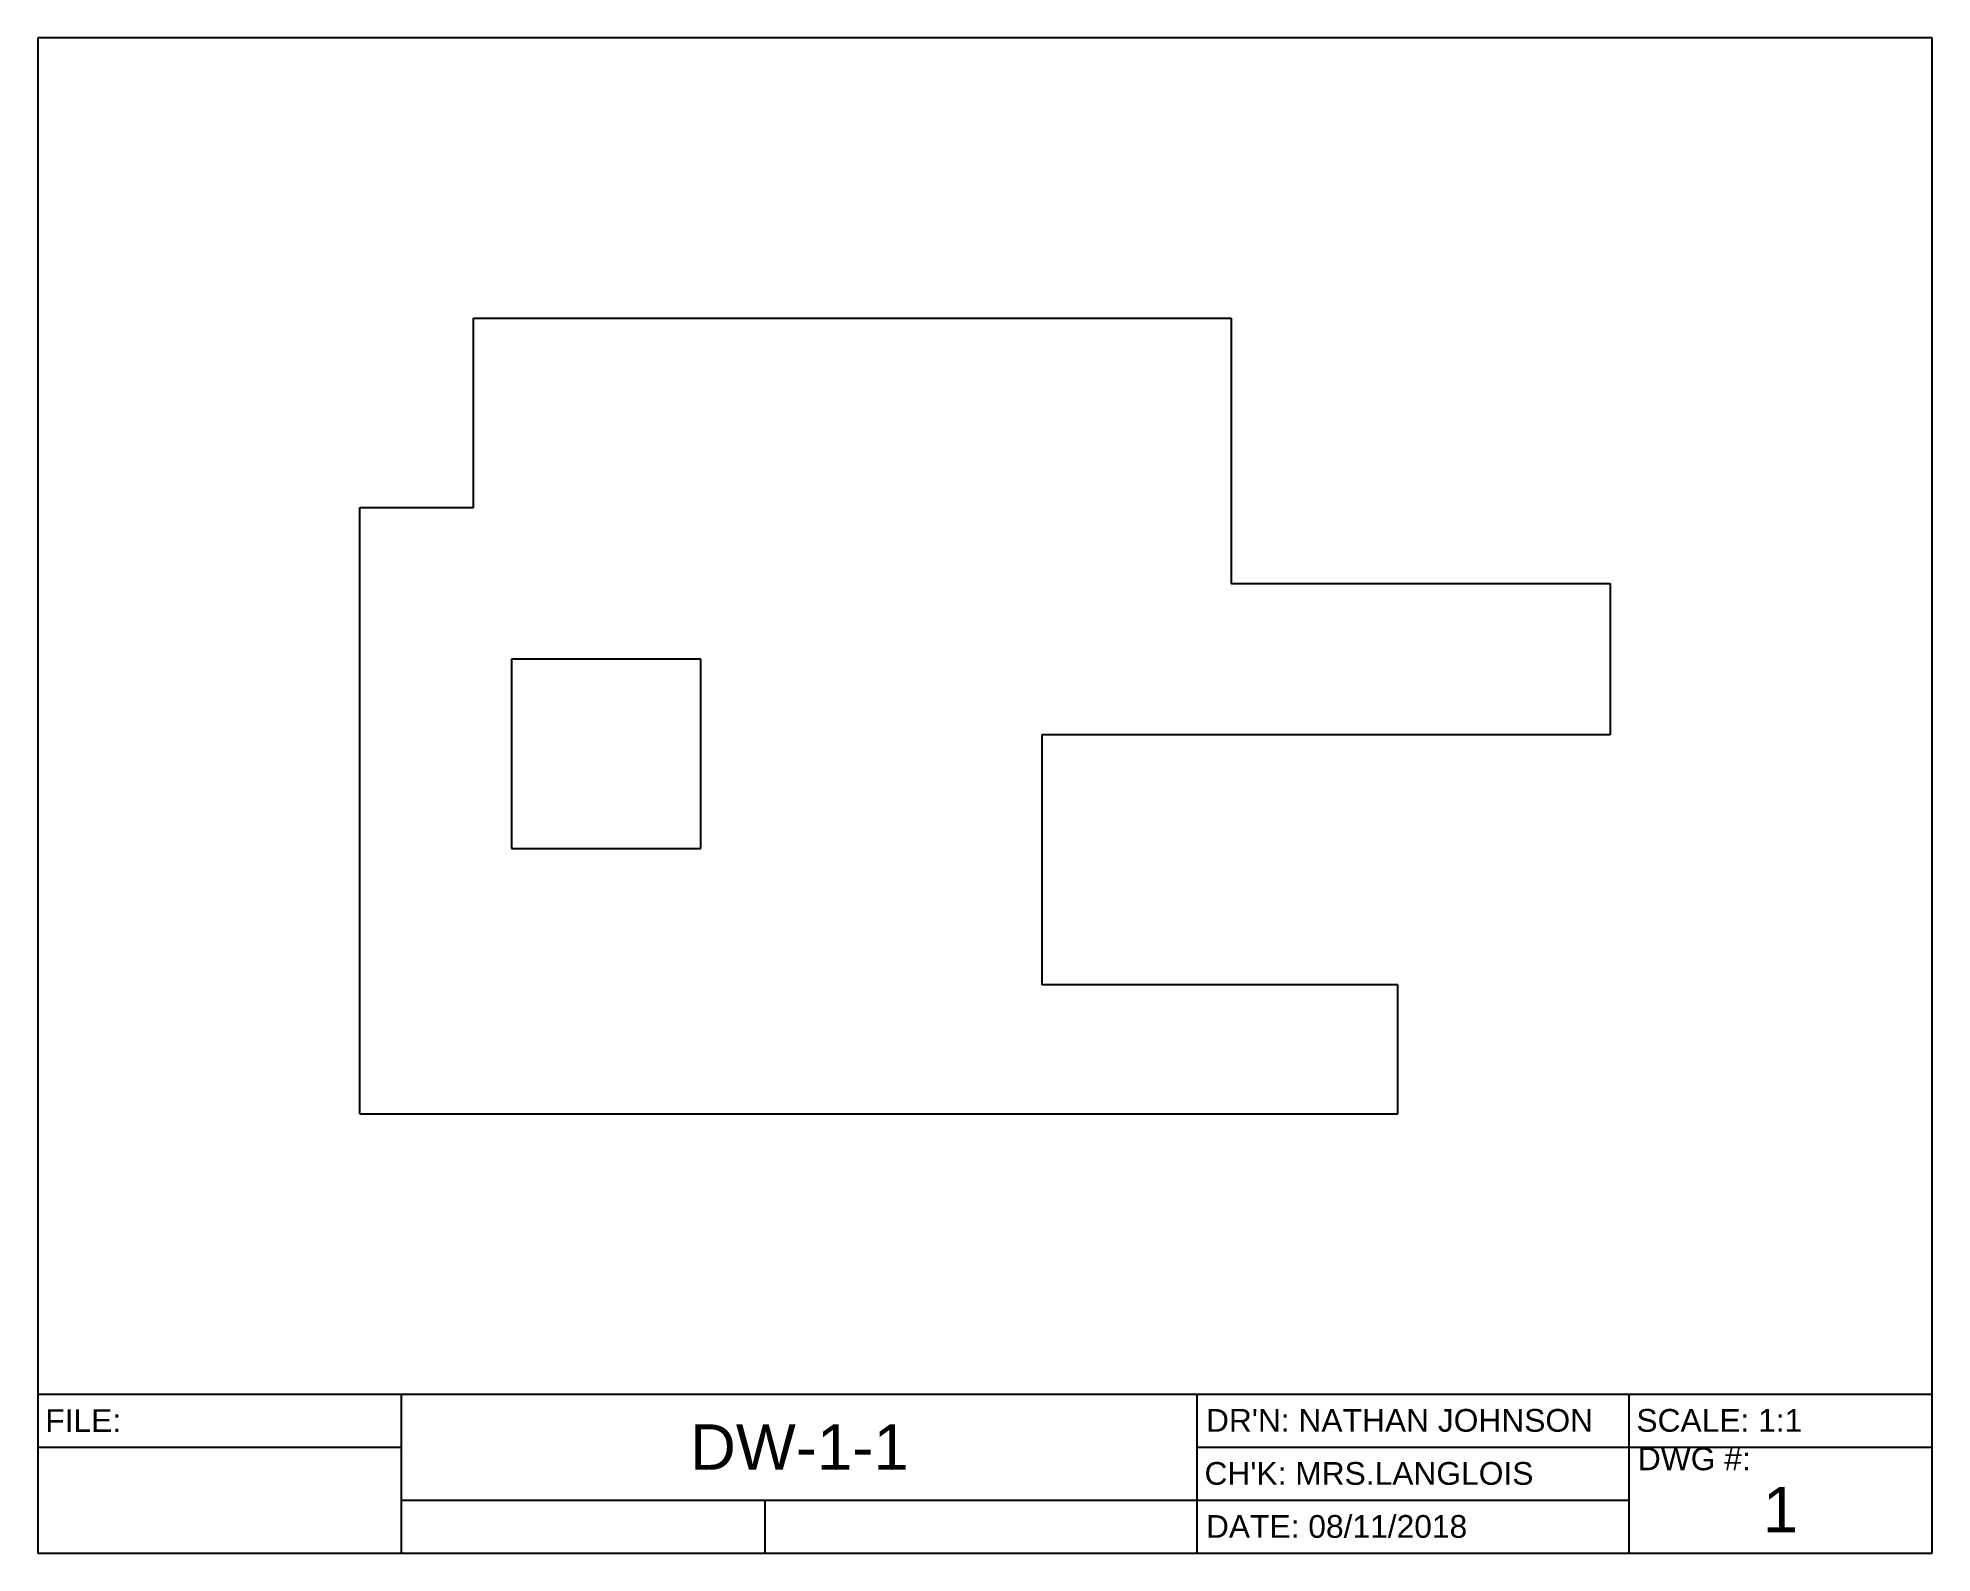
# Model space of a CAD drawing. Header units: millimetres. Extents: x 0 to 250, y 0 to 200.
import ezdxf

# ---------------------------------------------------------------- set-up
doc = ezdxf.new("R2010")
doc.units = ezdxf.units.MM
doc.styles.get("Standard").update_dxf_attribs({"font": 'arial.ttf'})

msp = doc.modelspace()

# ---------------------------------------------------------------- linework, layer by layer
at = {"color": 5}
for p, q in [((250.02, 200), (0.02, 200)), ((0.02, 200), (0.02, 0)), ((250.02, 0), (250.02, 200)), ((0.02, 0), (250.02, 0))]:
    msp.add_line(p, q, dxfattribs=at)
for p, q in [((57.52, 138), (57.52, 163)), ((57.52, 163), (157.52, 163)), ((157.52, 163), (157.52, 128)), ((42.52, 58), (42.52, 138)), ((42.52, 138), (57.52, 138)), ((157.52, 128), (207.52, 128)), ((207.52, 128), (207.52, 108)), ((87.52, 118), (62.52, 118)), ((62.52, 118), (62.52, 93)), ((87.52, 93), (87.52, 118)), ((207.52, 108), (132.52, 108)), ((132.52, 108), (132.52, 75)), ((62.52, 93), (87.52, 93)), ((179.52, 75), (132.52, 75)), ((179.52, 58), (179.52, 75)), ((42.52, 58), (179.52, 58))]:
    msp.add_line(p, q)
at = {"color": 1}
for p, q in [((0.02, 21), (250.02, 21)), ((48.02, 0), (48.02, 21)), ((153.02, 0), (153.02, 21)), ((210.02, 0), (210.02, 21)), ((0.02, 14), (48.02, 14)), ((153.02, 14), (250.02, 14)), ((48.02, 7), (210.02, 7)), ((96.02, 0), (96.02, 7))]:
    msp.add_line(p, q, dxfattribs=at)

# ---------------------------------------------------------------- texts
for s, width, insert, char_height, attachment_point in [(' {\\H1.2x;FILE:}', 48, (0.02, 17.5), 2.5, 4), (" DR'N: NATHAN JOHNSON", 57, (153.02, 17.5), 3, 4), (' {\\H1.2x;SCALE: 1:1}', 40, (210.02, 17.5), 2.5, 4), ('DW-1-1', 105, (100.52, 14), 6, 5), (' DWG #:', 40, (210.02, 10.9), 3, 7), (" {\\H1.2x;CH'K: MRS.LANGLOIS}", 57, (153.02, 10.5), 2.5, 4), ('1', 40, (230.02, 5.74), 6, 5), (' DATE: 08/11/2018', 57, (153.02, 3.5), 3, 4)]:
    msp.add_mtext_dynamic_manual_height_columns(s, width=width, gutter_width=12.5, heights=[0], dxfattribs=dict(at, insert=insert, char_height=char_height, attachment_point=attachment_point))

doc.saveas('drawing.dxf')
